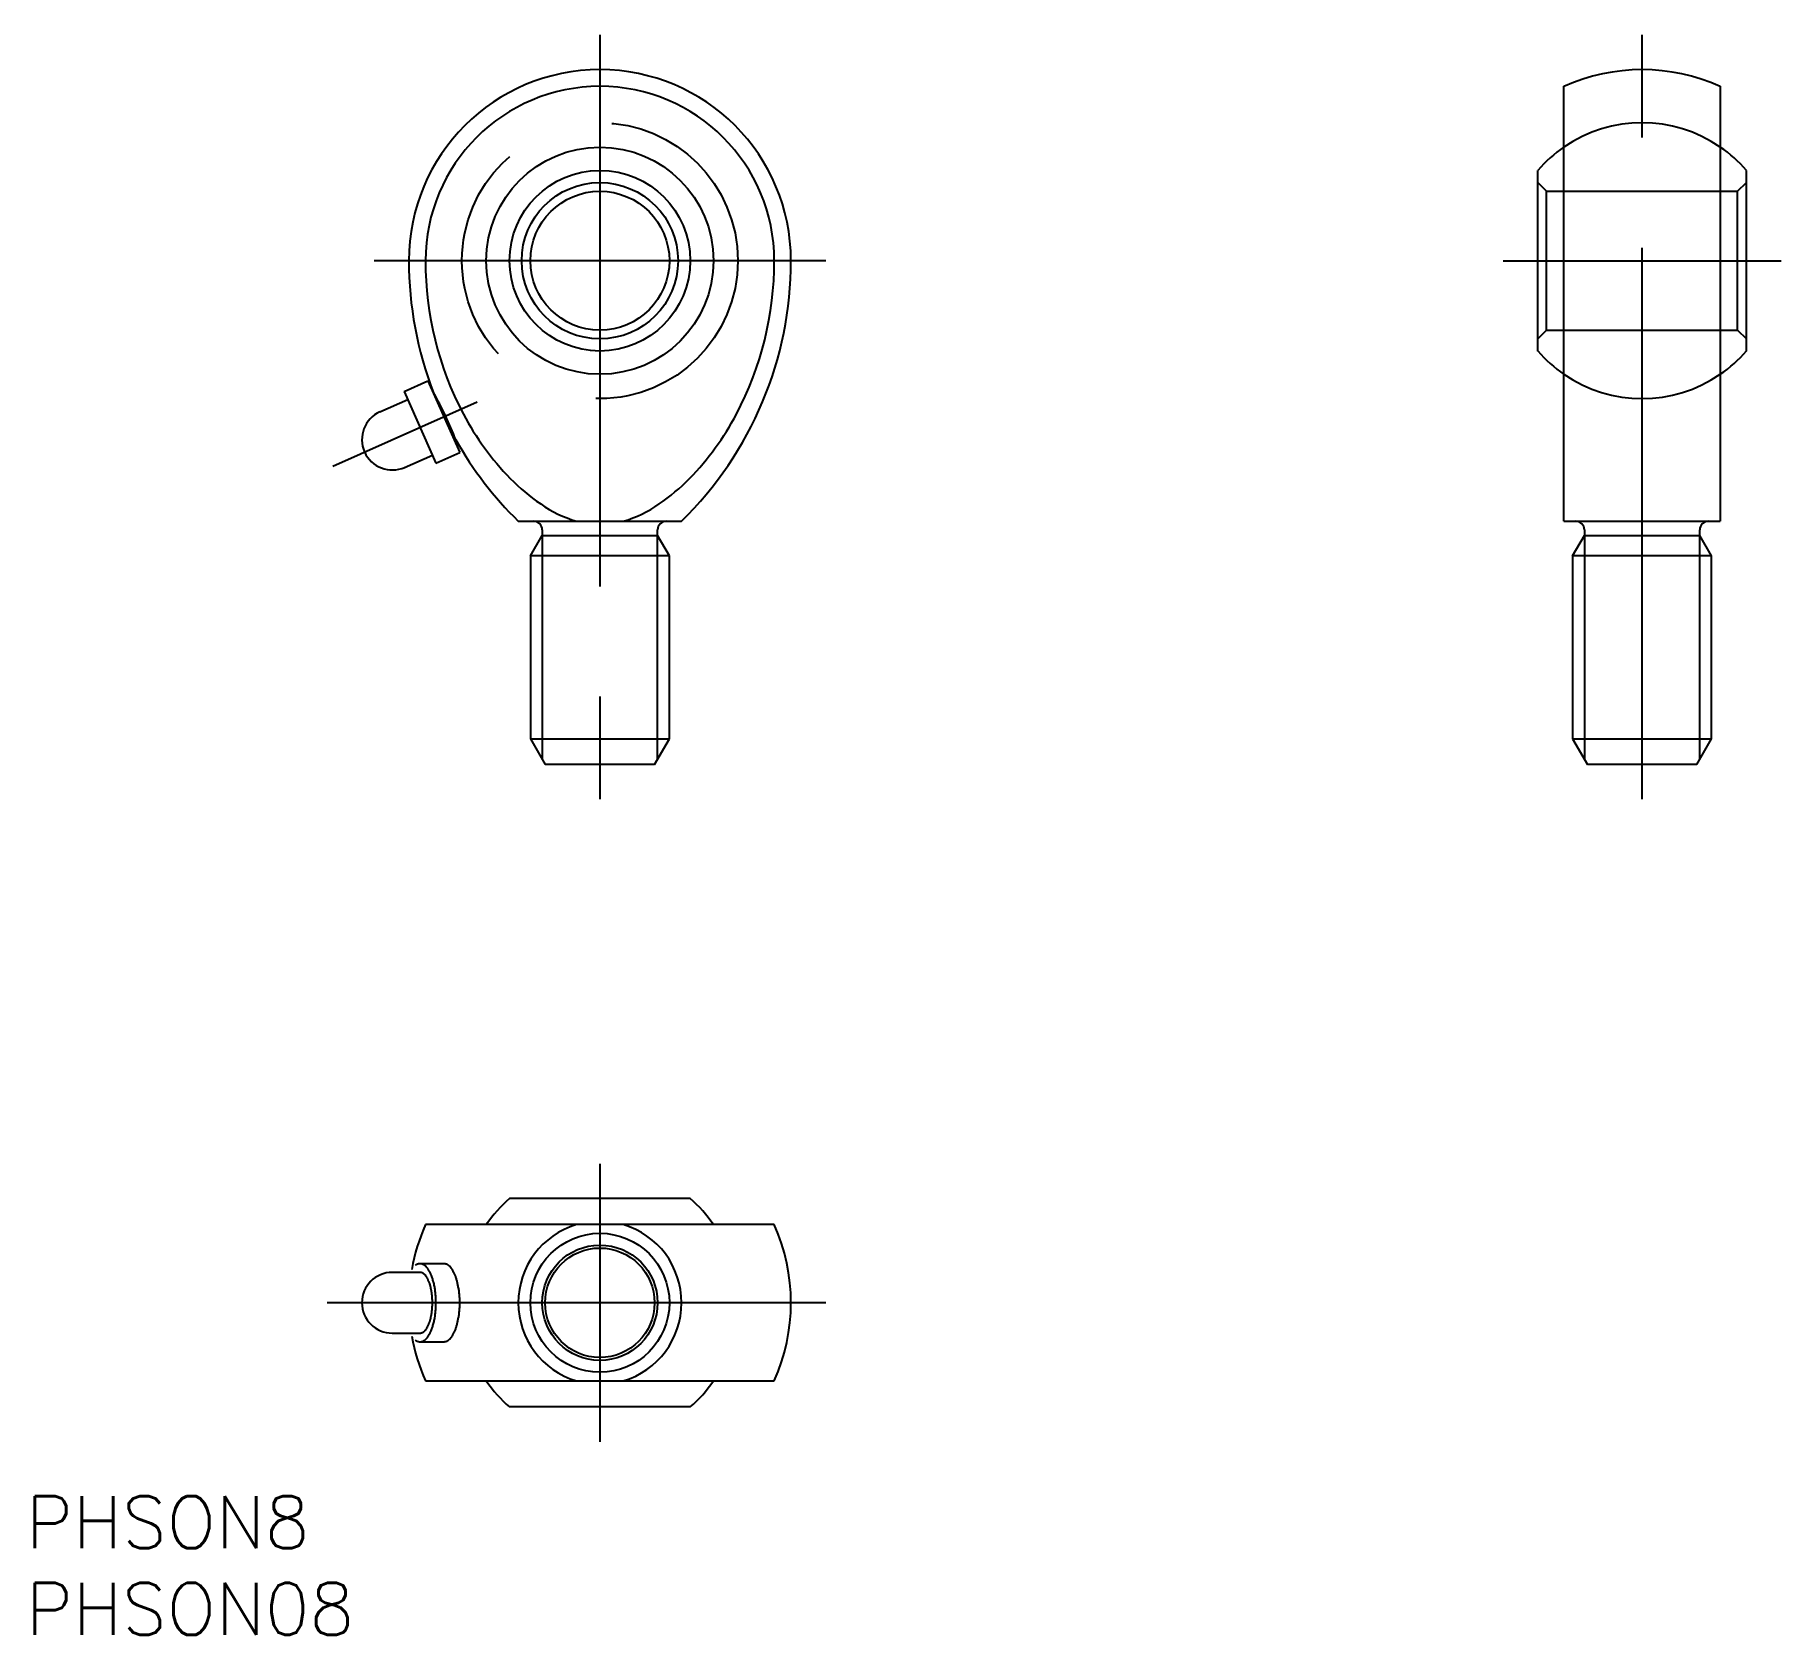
# Model space of a CAD drawing. Extents: x -33 to 68, y -19 to 73.
import ezdxf

# ---------------------------------------------------------------- set-up
doc = ezdxf.new("R2010")
doc.units = 0
doc.linetypes.add('CENTER', pattern=[50.8, 31.75, -6.35, 6.35, -6.35])
doc.linetypes.add('DASHED', pattern=[19.05, 12.7, -6.35])
doc.layers.get('0').update_dxf_attribs({"linetype": 'CONTINUOUS'})
doc.layers.add('CENTER', color=1, linetype='CENTER')
doc.styles.get("Standard").update_dxf_attribs({"font": 'txt.shx', "height": 3, "bigfont": 'bigfont.shx'})

msp = doc.modelspace()

# ---------------------------------------------------------------- linework, layer by layer
at = {"color": 7, "linetype": 'CONTINUOUS'}
for p, q in [((55.5, 45), (55.5, 70.04)), ((64.5, 70.04), (64.5, 45)), ((54, 54.8), (54, 65.2)), ((66, 54.8), (66, 65.2)), ((-11.27, 52.47), (-9.9, 53.08)), ((-11.27, 52.47), (-9.44, 48.35)), ((-9.9, 53.08), (-8.07, 48.96)), ((-9.59, 52.39), (-9.58, 52.4)), ((-12.66, 51.3), (-11.06, 52.01)), ((-8.37, 49.65), (-8.29, 49.69)), ((-11.24, 48.1), (-9.64, 48.81)), ((-9.44, 48.35), (-8.07, 48.96)), ((-4.7, 45), (4.7, 45)), ((-3.32, 44.5), (-3.32, 44.17)), ((3.32, 44.17), (3.32, 44.5)), ((55.5, 45), (64.5, 45)), ((56.68, 44.5), (56.68, 44.17)), ((63.32, 44.17), (63.32, 44.5)), ((-4, 43), (-3.32, 44.17)), ((-3.32, 44.17), (3.32, 44.17)), ((4, 43), (3.32, 44.17)), ((56, 43), (56.68, 44.17)), ((56.68, 44.17), (63.32, 44.17)), ((64, 43), (63.32, 44.17)), ((-4, 43), (-4, 32.47)), ((4, 43), (-4, 43)), ((4, 32.47), (4, 43)), ((56, 43), (56, 32.47)), ((64, 43), (56, 43)), ((64, 32.47), (64, 43)), ((-4, 32.47), (4, 32.47)), ((-4, 32.47), (-3.15, 31)), ((3.15, 31), (4, 32.47)), ((56, 32.47), (64, 32.47)), ((56, 32.47), (56.85, 31)), ((63.15, 31), (64, 32.47)), ((3.15, 31), (-3.15, 31)), ((63.15, 31), (56.85, 31)), ((5.2, 6), (-5.2, 6)), ((10.04, 4.5), (-10.04, 4.5)), ((-8.98, 2.25), (-10.35, 2.25)), ((-10.35, 1.75), (-11.95, 1.75)), ((-11.95, -1.75), (-10.35, -1.75)), ((-10.35, -2.25), (-8.98, -2.25)), ((-10.04, -4.5), (10.04, -4.5)), ((5.2, -6), (-5.2, -6))]:
    msp.add_line(p, q, dxfattribs=at)
at = {"color": 3, "linetype": 'DASHED'}
for p, q in [((54.5, 64), (54, 64.5)), ((65.5, 64), (66, 64.5)), ((54.5, 56), (54.5, 64)), ((54.5, 64), (65.5, 64)), ((65.5, 56), (65.5, 64)), ((54, 55.5), (54.5, 56)), ((54.5, 56), (65.5, 56)), ((65.5, 56), (66, 55.5))]:
    msp.add_line(p, q, dxfattribs=at)
at = {"color": 3, "linetype": 'CONTINUOUS'}
for p, q in [((-3.32, 44.17), (-3.32, 31.3)), ((3.32, 31.3), (3.32, 44.17)), ((56.68, 44.17), (56.68, 31.3)), ((63.32, 31.3), (63.32, 44.17))]:
    msp.add_line(p, q, dxfattribs=at)
at = {"color": 7, "linetype": 'CONTINUOUS'}
for points in [[(-10.64, -2.14, 0), (-10.61, -2.16, 0), (-10.59, -2.18, 0), (-10.56, -2.19, 0), (-10.53, -2.21, 0), (-10.51, -2.22, 0), (-10.48, -2.23, 0), (-10.45, -2.24, 0), (-10.43, -2.24, 0), (-10.4, -2.25, 0), (-10.37, -2.25, 0), (-10.35, -2.25, 0), (-10.32, -2.25, 0), (-10.29, -2.25, 0), (-10.27, -2.24, 0), (-10.24, -2.23, 0), (-10.21, -2.22, 0), (-10.19, -2.21, 0), (-10.16, -2.2, 0), (-10.13, -2.18, 0), (-10.11, -2.17, 0), (-10.08, -2.15, 0), (-10.06, -2.13, 0), (-10.03, -2.1, 0), (-10, -2.08, 0), (-9.98, -2.05, 0), (-9.96, -2.03, 0), (-9.93, -2, 0), (-9.91, -1.97, 0), (-9.88, -1.93, 0), (-9.86, -1.9, 0), (-9.84, -1.86, 0), (-9.82, -1.82, 0), (-9.79, -1.78, 0), (-9.77, -1.74, 0), (-9.75, -1.7, 0), (-9.73, -1.65, 0), (-9.71, -1.61, 0), (-9.69, -1.56, 0), (-9.68, -1.51, 0), (-9.66, -1.46, 0), (-9.64, -1.41, 0), (-9.62, -1.36, 0), (-9.61, -1.31, 0), (-9.59, -1.25, 0), (-9.58, -1.2, 0), (-9.56, -1.14, 0), (-9.55, -1.08, 0), (-9.54, -1.02, 0), (-9.53, -0.96, 0), (-9.51, -0.9, 0), (-9.5, -0.84, 0), (-9.49, -0.78, 0), (-9.49, -0.72, 0), (-9.48, -0.65, 0), (-9.47, -0.59, 0), (-9.46, -0.53, 0), (-9.46, -0.46, 0), (-9.45, -0.4, 0), (-9.45, -0.33, 0), (-9.44, -0.26, 0), (-9.44, -0.2, 0), (-9.44, -0.13, 0), (-9.44, -0.07, 0), (-9.44, 0, 0), (-9.44, 0.07, 0), (-9.44, 0.13, 0), (-9.44, 0.2, 0), (-9.44, 0.26, 0), (-9.45, 0.33, 0), (-9.45, 0.4, 0), (-9.46, 0.46, 0), (-9.46, 0.53, 0), (-9.47, 0.59, 0), (-9.48, 0.65, 0), (-9.49, 0.72, 0), (-9.49, 0.78, 0), (-9.5, 0.84, 0), (-9.51, 0.9, 0), (-9.53, 0.96, 0), (-9.54, 1.02, 0), (-9.55, 1.08, 0), (-9.56, 1.14, 0), (-9.58, 1.2, 0), (-9.59, 1.25, 0), (-9.61, 1.31, 0), (-9.62, 1.36, 0), (-9.64, 1.41, 0), (-9.66, 1.46, 0), (-9.68, 1.51, 0), (-9.69, 1.56, 0), (-9.71, 1.61, 0), (-9.73, 1.65, 0), (-9.75, 1.7, 0), (-9.77, 1.74, 0), (-9.79, 1.78, 0), (-9.82, 1.82, 0), (-9.84, 1.86, 0), (-9.86, 1.9, 0), (-9.88, 1.93, 0), (-9.91, 1.97, 0), (-9.93, 2, 0), (-9.96, 2.03, 0), (-9.98, 2.05, 0), (-10, 2.08, 0), (-10.03, 2.1, 0), (-10.06, 2.13, 0), (-10.08, 2.15, 0), (-10.11, 2.17, 0), (-10.13, 2.18, 0), (-10.16, 2.2, 0), (-10.19, 2.21, 0), (-10.21, 2.22, 0), (-10.24, 2.23, 0), (-10.27, 2.24, 0), (-10.29, 2.25, 0), (-10.32, 2.25, 0), (-10.35, 2.25, 0), (-10.37, 2.25, 0), (-10.4, 2.25, 0), (-10.43, 2.24, 0), (-10.45, 2.24, 0), (-10.48, 2.23, 0), (-10.51, 2.22, 0), (-10.53, 2.21, 0), (-10.56, 2.19, 0), (-10.59, 2.18, 0), (-10.61, 2.16, 0), (-10.64, 2.14, 0)], [(-8.98, -2.25, 0), (-8.96, -2.25, 0), (-8.94, -2.25, 0), (-8.92, -2.24, 0), (-8.89, -2.24, 0), (-8.87, -2.23, 0), (-8.85, -2.23, 0), (-8.83, -2.22, 0), (-8.8, -2.21, 0), (-8.78, -2.2, 0), (-8.76, -2.18, 0), (-8.74, -2.17, 0), (-8.72, -2.15, 0), (-8.7, -2.14, 0), (-8.67, -2.12, 0), (-8.65, -2.1, 0), (-8.63, -2.08, 0), (-8.61, -2.06, 0), (-8.59, -2.03, 0), (-8.57, -2.01, 0), (-8.55, -1.98, 0), (-8.53, -1.96, 0), (-8.51, -1.93, 0), (-8.49, -1.9, 0), (-8.47, -1.87, 0), (-8.46, -1.84, 0), (-8.44, -1.81, 0), (-8.42, -1.77, 0), (-8.4, -1.74, 0), (-8.39, -1.7, 0), (-8.37, -1.67, 0), (-8.35, -1.63, 0), (-8.34, -1.59, 0), (-8.32, -1.55, 0), (-8.3, -1.51, 0), (-8.29, -1.47, 0), (-8.28, -1.43, 0), (-8.26, -1.38, 0), (-8.25, -1.34, 0), (-8.23, -1.3, 0), (-8.22, -1.25, 0), (-8.21, -1.2, 0), (-8.2, -1.16, 0), (-8.19, -1.11, 0), (-8.18, -1.06, 0), (-8.17, -1.01, 0), (-8.16, -0.96, 0), (-8.15, -0.91, 0), (-8.14, -0.86, 0), (-8.13, -0.81, 0), (-8.12, -0.76, 0), (-8.11, -0.71, 0), (-8.11, -0.65, 0), (-8.1, -0.6, 0), (-8.1, -0.55, 0), (-8.09, -0.49, 0), (-8.09, -0.44, 0), (-8.08, -0.38, 0), (-8.08, -0.33, 0), (-8.07, -0.28, 0), (-8.07, -0.22, 0), (-8.07, -0.17, 0), (-8.07, -0.11, 0), (-8.07, -0.06, 0), (-8.07, 0, 0), (-8.07, 0.06, 0), (-8.07, 0.11, 0), (-8.07, 0.17, 0), (-8.07, 0.22, 0), (-8.07, 0.28, 0), (-8.08, 0.33, 0), (-8.08, 0.38, 0), (-8.09, 0.44, 0), (-8.09, 0.49, 0), (-8.1, 0.55, 0), (-8.1, 0.6, 0), (-8.11, 0.65, 0), (-8.11, 0.71, 0), (-8.12, 0.76, 0), (-8.13, 0.81, 0), (-8.14, 0.86, 0), (-8.15, 0.91, 0), (-8.16, 0.96, 0), (-8.17, 1.01, 0), (-8.18, 1.06, 0), (-8.19, 1.11, 0), (-8.2, 1.16, 0), (-8.21, 1.2, 0), (-8.22, 1.25, 0), (-8.23, 1.3, 0), (-8.25, 1.34, 0), (-8.26, 1.38, 0), (-8.28, 1.43, 0), (-8.29, 1.47, 0), (-8.3, 1.51, 0), (-8.32, 1.55, 0), (-8.34, 1.59, 0), (-8.35, 1.63, 0), (-8.37, 1.67, 0), (-8.39, 1.7, 0), (-8.4, 1.74, 0), (-8.42, 1.77, 0), (-8.44, 1.81, 0), (-8.46, 1.84, 0), (-8.47, 1.87, 0), (-8.49, 1.9, 0), (-8.51, 1.93, 0), (-8.53, 1.96, 0), (-8.55, 1.98, 0), (-8.57, 2.01, 0), (-8.59, 2.03, 0), (-8.61, 2.06, 0), (-8.63, 2.08, 0), (-8.65, 2.1, 0), (-8.67, 2.12, 0), (-8.7, 2.14, 0), (-8.72, 2.15, 0), (-8.74, 2.17, 0), (-8.76, 2.18, 0), (-8.78, 2.2, 0), (-8.8, 2.21, 0), (-8.83, 2.22, 0), (-8.85, 2.23, 0), (-8.87, 2.23, 0), (-8.89, 2.24, 0), (-8.92, 2.24, 0), (-8.94, 2.25, 0), (-8.96, 2.25, 0), (-8.98, 2.25, 0)], [(-10.35, -1.75, 0), (-10.34, -1.75, 0), (-10.32, -1.75, 0), (-10.3, -1.75, 0), (-10.28, -1.74, 0), (-10.27, -1.74, 0), (-10.25, -1.73, 0), (-10.23, -1.72, 0), (-10.21, -1.72, 0), (-10.2, -1.71, 0), (-10.18, -1.7, 0), (-10.16, -1.69, 0), (-10.15, -1.67, 0), (-10.13, -1.66, 0), (-10.11, -1.65, 0), (-10.1, -1.63, 0), (-10.08, -1.62, 0), (-10.06, -1.6, 0), (-10.05, -1.58, 0), (-10.03, -1.56, 0), (-10.02, -1.54, 0), (-10, -1.52, 0), (-9.99, -1.5, 0), (-9.97, -1.48, 0), (-9.96, -1.46, 0), (-9.94, -1.43, 0), (-9.93, -1.41, 0), (-9.92, -1.38, 0), (-9.9, -1.35, 0), (-9.89, -1.33, 0), (-9.88, -1.3, 0), (-9.86, -1.27, 0), (-9.85, -1.24, 0), (-9.84, -1.21, 0), (-9.83, -1.18, 0), (-9.81, -1.14, 0), (-9.8, -1.11, 0), (-9.79, -1.08, 0), (-9.78, -1.04, 0), (-9.77, -1.01, 0), (-9.76, -0.97, 0), (-9.75, -0.94, 0), (-9.74, -0.9, 0), (-9.73, -0.86, 0), (-9.73, -0.82, 0), (-9.72, -0.79, 0), (-9.71, -0.75, 0), (-9.7, -0.71, 0), (-9.7, -0.67, 0), (-9.69, -0.63, 0), (-9.68, -0.59, 0), (-9.68, -0.55, 0), (-9.67, -0.51, 0), (-9.67, -0.47, 0), (-9.66, -0.43, 0), (-9.66, -0.38, 0), (-9.66, -0.34, 0), (-9.65, -0.3, 0), (-9.65, -0.26, 0), (-9.65, -0.21, 0), (-9.64, -0.17, 0), (-9.64, -0.13, 0), (-9.64, -0.09, 0), (-9.64, -0.04, 0), (-9.64, 0, 0), (-9.64, 0.04, 0), (-9.64, 0.09, 0), (-9.64, 0.13, 0), (-9.64, 0.17, 0), (-9.65, 0.21, 0), (-9.65, 0.26, 0), (-9.65, 0.3, 0), (-9.66, 0.34, 0), (-9.66, 0.38, 0), (-9.66, 0.43, 0), (-9.67, 0.47, 0), (-9.67, 0.51, 0), (-9.68, 0.55, 0), (-9.68, 0.59, 0), (-9.69, 0.63, 0), (-9.7, 0.67, 0), (-9.7, 0.71, 0), (-9.71, 0.75, 0), (-9.72, 0.79, 0), (-9.73, 0.82, 0), (-9.73, 0.86, 0), (-9.74, 0.9, 0), (-9.75, 0.94, 0), (-9.76, 0.97, 0), (-9.77, 1.01, 0), (-9.78, 1.04, 0), (-9.79, 1.08, 0), (-9.8, 1.11, 0), (-9.81, 1.14, 0), (-9.83, 1.18, 0), (-9.84, 1.21, 0), (-9.85, 1.24, 0), (-9.86, 1.27, 0), (-9.88, 1.3, 0), (-9.89, 1.33, 0), (-9.9, 1.35, 0), (-9.92, 1.38, 0), (-9.93, 1.41, 0), (-9.94, 1.43, 0), (-9.96, 1.46, 0), (-9.97, 1.48, 0), (-9.99, 1.5, 0), (-10, 1.52, 0), (-10.02, 1.54, 0), (-10.03, 1.56, 0), (-10.05, 1.58, 0), (-10.06, 1.6, 0), (-10.08, 1.62, 0), (-10.1, 1.63, 0), (-10.11, 1.65, 0), (-10.13, 1.66, 0), (-10.15, 1.67, 0), (-10.16, 1.69, 0), (-10.18, 1.7, 0), (-10.2, 1.71, 0), (-10.21, 1.72, 0), (-10.23, 1.72, 0), (-10.25, 1.73, 0), (-10.27, 1.74, 0), (-10.28, 1.74, 0), (-10.3, 1.75, 0), (-10.32, 1.75, 0), (-10.34, 1.75, 0), (-10.35, 1.75, 0)]]:
    msp.add_polyline3d(points, dxfattribs=at)
at = {"color": 3, "linetype": 'DASHED'}
msp.add_circle((0, 60), 7.94, dxfattribs=at)
at = {"color": 7, "linetype": 'CONTINUOUS'}
for centre, radius in [((0, 60), 6.54), ((0, 60), 5.2), ((0, 60), 4.5), ((0, 60), 4), ((0, 0), 4), ((0, 0), 3.15)]:
    msp.add_circle(centre, radius, dxfattribs=at)
at = {"color": 3, "linetype": 'CONTINUOUS'}
msp.add_circle((0, 0), 3.32, dxfattribs=at)
at = {"color": 7, "linetype": 'CONTINUOUS'}
for centre, radius, start, end in [((0, 60), 11, 0, 180), ((60, 60), 11, 65.8523, 114.1477), ((0, 60), 10.04, 0, 180), ((60, 60), 7.94, 124.5364, 139.1046), ((60, 60), 7.94, 40.8954, 55.4636), ((10, 60), 21, 180, 201.2235), ((8.77, 59.96), 18.81, 179.8861, 207.8738), ((-10, 60), 21, 314.4153, 0), ((-8.77, 59.96), 18.81, 332.1262, 0.1139), ((60, 60), 7.94, 220.8954, 235.4636), ((60, 60), 7.94, 304.5364, 319.1046), ((-27.87, 42.08), 21, 21.2235, 29.4178), ((-11.95, 49.7), 1.75, 114, 294), ((6.37, 58.68), 16.09, 207.8319, 224.1954), ((-6.37, 58.68), 16.09, 315.8046, 332.1681), ((10, 60), 21, 209.4178, 225.5847), ((3.08, 55.5), 11.51, 224.2622, 235.6918), ((-3.08, 55.5), 11.51, 304.3082, 315.7378), ((0.72, 51.94), 7.24, 235.2384, 253.4118), ((-0.72, 51.94), 7.24, 286.5882, 304.7616), ((-3.82, 44.5), 0.5, 0, 90), ((3.82, 44.5), 0.5, 90, 180), ((56.18, 44.5), 0.5, 0, 90), ((63.82, 44.5), 0.5, 90, 180), ((0, 0), 7.94, 130.8954, 145.4636), ((0, 0), 7.94, 34.5364, 49.1046), ((0, 0), 11, 155.8523, 169.9544), ((0, 0), 4.7, 106.6504, 253.3496), ((0, 0), 4.7, 286.6504, 73.3496), ((0, 0), 11, 335.8523, 24.1477), ((-11.95, 0), 1.75, 90, 270), ((0, 0), 11, 190.0456, 204.1477), ((0, 0), 7.94, 214.5364, 229.1046), ((0, 0), 7.94, 310.8954, 325.4636)]:
    msp.add_arc(centre, radius, start, end, dxfattribs=at)
at = {"color": 3, "linetype": 'DASHED'}
for start, end in [(55.4636, 124.5364), (235.4636, 304.5364)]:
    msp.add_arc((60, 60), 7.94, start, end, dxfattribs=at)
at = {"layer": 'CENTER', "color": 1, "linetype": 'CENTER'}
for p, q in [((0, 73), (0, 29)), ((60, 29), (60, 73)), ((13, 60), (-13, 60)), ((52, 60), (68, 60)), ((-15.38, 48.17), (-7.06, 51.88)), ((0, 8), (0, -8)), ((13, 0), (-15.7, 0))]:
    msp.add_line(p, q, dxfattribs=at)

# ---------------------------------------------------------------- texts
at = {"color": 7, "linetype": 'CONTINUOUS'}
for s, p in [('PHSON8', (-33.04, -14.13)), ('PHSON08', (-33.04, -19.13))]:
    msp.add_text(s, height=3, dxfattribs=at).set_placement(p)

doc.saveas('drawing.dxf')
